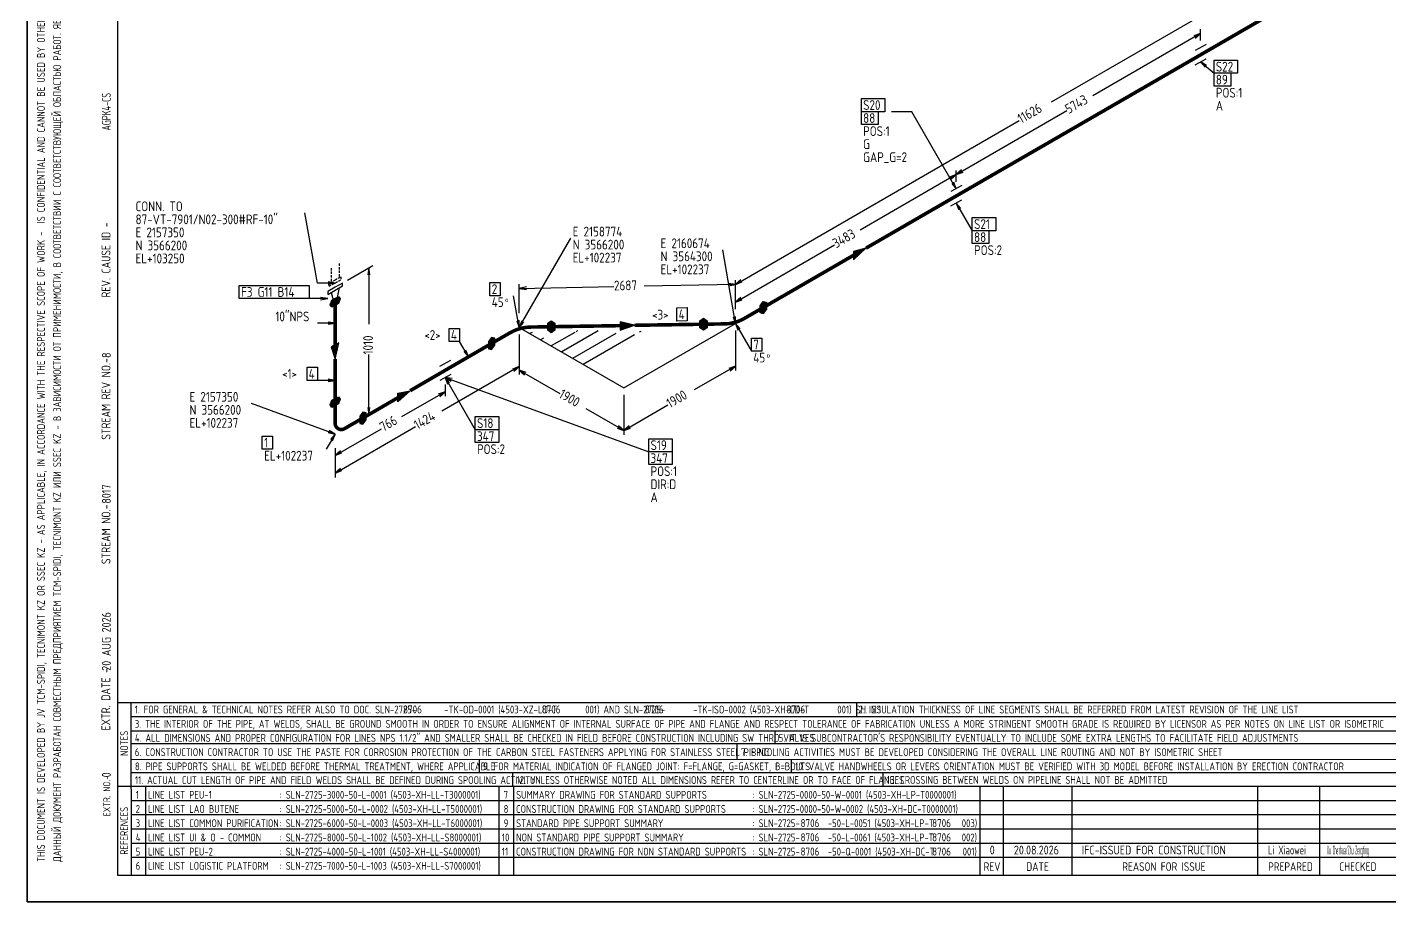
# Model space of a CAD drawing. Extents: x 0 to 594, y 0 to 420.
# Drawn here: x 0 to 383.2, y 0 to 246.1 of the extents above; entities that cross this region are included whole.
import ezdxf

# ---------------------------------------------------------------- set-up
doc = ezdxf.new("R2010")
doc.units = 0
doc.header["$MEASUREMENT"] = 0
doc.linetypes.add('BORDER_2012_SLN$0$8001.Solid', pattern=[0])
doc.linetypes.add('GT100', pattern=[1, 0.666667, -0.333333])
for name, color, linetype, lineweight in [('BORDER_2012_SLN$0$BG_01', 7, 'BORDER_2012_SLN$0$8001.Solid', 25), ('BORDER_2012_SLN$0$BG_02', 7, 'BORDER_2012_SLN$0$8001.Solid', 25), ('BORDER_2012_SLN$0$BG_Level_1', 7, 'BORDER_2012_SLN$0$8001.Solid', 25), ('BORDER_2012_SLN$0$Level_1', 7, 'BORDER_2012_SLN$0$8001.Solid', 25), ('BORDER_2012_SLN$0$Level_18', 7, 'BORDER_2012_SLN$0$8001.Solid', 25)]:
    doc.layers.add(name, color=color, linetype=linetype, lineweight=lineweight)
doc.layers.add('GT_1', color=7, linetype='Continuous')
doc.styles.add('BORDER_2012_SLN$0$GOST type A', font='GOST type A')
doc.styles.add('HTX1', font='')
doc.styles.get('HTX1').set_extended_font_data('GOST type A')

# ---------------------------------------------------------------- blocks, each defined once
blk = doc.blocks.new('BORDER_2012_SLN')
at = {"layer": 'BORDER_2012_SLN$0$BG_Level_1', "color": 7, "lineweight": -3}
for p, q in [((402.7, 56), (25.4, 56)), ((29.11, 56), (29.22, 7.5)), ((233.25, 56), (233.24, 52)), ((402.7, 52), (29.1, 52)), ((402.7, 47.99), (29.16, 48.01)), ((210.22, 48), (210.22, 44.42)), ((402.7, 44.41), (29.17, 44.42)), ((199.61, 44.42), (199.61, 40.02)), ((402.7, 39.96), (29.15, 40.07)), ((127.1, 40.04), (127.1, 36.23)), ((214.87, 40.02), (214.87, 36.23)), ((136.5, 36.23), (136.5, 32.43)), ((240.64, 36.23), (240.64, 32.43)), ((33.22, 32.43), (33.22, 7.59)), ((132.63, 32.43), (132.63, 7.6)), ((136.8, 32.43), (136.8, 7.59))]:
    blk.add_line(p, q, dxfattribs=at)
at = {"layer": 'BORDER_2012_SLN$0$Level_1', "color": 7, "lineweight": -3}
for p, q in [((25.4, 412.5), (25.4, 7.5)), ((402.7, 36.23), (29.15, 36.23)), ((402.7, 32.43), (25.4, 32.43)), ((267.9, 32.43), (267.91, 7.5)), ((274.59, 7.5), (274.59, 32.43)), ((293.91, 7.5), (293.91, 32.43)), ((346.11, 7.5), (346.11, 32.43)), ((363.55, 7.5), (363.55, 32.43)), ((402.7, 28.43), (29.17, 28.43)), ((402.7, 24.43), (29.18, 24.43)), ((402.7, 20.43), (29.19, 20.43)), ((402.7, 16.43), (29.2, 16.43)), ((402.7, 12.43), (29.2, 12.43)), ((25.4, 7.5), (588.6, 7.5))]:
    blk.add_line(p, q, dxfattribs=at)
at = {"layer": 'BORDER_2012_SLN$0$Level_18', "color": 7, "lineweight": -3, "flags": 128}
blk.add_lwpolyline([(0, 0), (0, 420), (594, 420), (594, 0)], close=True, dxfattribs=at)
at = {"color": 7, "char_height": 2.2, "attachment_point": 1, "style": 'BORDER_2012_SLN$0$GOST type A'}
for s, insert in [('{\\l\\fGOST type A|b0|i0;\\T1;1}', (30.5, 31.2)), ('{\\l\\fGOST type A|b0|i0;\\T1;: SLN-2725-3000-50-L-0001 (4503-XH-LL-T3000001)}', (71, 31.2)), ('{\\l\\fGOST type A|b0|i0;\\T1;7}', (134, 31.2)), ('{\\l\\fGOST type A|b0|i0;\\T1;SUMMARY DRAWING FOR STANDARD SUPPORTS}', (137.5, 31.2)), ('{\\l\\fGOST type A|b0|i0;\\T1;: SLN-2725-0000-50-W-0001 (4503-XH-LP-T0000001)}', (204, 31.2)), ('{\\l\\fGOST type A|b0|i0;\\T1;2}', (30.5, 27.2)), ('{\\l\\fGOST type A|b0|i0;\\T1;LINE LIST LAO BUTENE}', (34, 27.2)), ('{\\l\\fGOST type A|b0|i0;\\T1;: SLN-2725-5000-50-L-0002 (4503-XH-LL-T5000001)}', (71, 27.2)), ('{\\l\\fGOST type A|b0|i0;\\T1;8}', (134, 27.2)), ('{\\l\\fGOST type A|b0|i0;\\T1;CONSTRUCTION DRAWING FOR STANDARD SUPPORTS}', (137.5, 27.2)), ('{\\l\\fGOST type A|b0|i0;\\T1;: SLN-2725-0000-50-W-0002 (4503-XH-DC-T0000001)}', (204, 27.2)), ('{\\l\\fGOST type A|b0|i0;\\T1;3}', (30.5, 23.2)), ('{\\l\\fGOST type A|b0|i0;\\T1;LINE LIST COMMON PURIFICATION}', (34, 23.2)), ('{\\l\\fGOST type A|b0|i0;\\T1;: SLN-2725-6000-50-L-0003 (4503-XH-LL-T6000001)}', (71, 23.2)), ('{\\l\\fGOST type A|b0|i0;\\T1;9}', (134, 23.2)), ('{\\C256;STANDARD PIPE SUPPORT SUMMARY}', (137.5, 23.2)), ('{\\fGOST type A|b0|i0|c0|p34;: SLN-2725-       -50-L-0051 (4503-XH-LP-T       003)}', (204, 23.2)), ('{\\l\\fGOST type A|b0|i0;\\T1;4}', (30.5, 19.2)), ('{\\l\\fGOST type A|b0|i0;\\T1;LINE LIST UI & O - COMMON}', (34, 19.2)), ('{\\l\\fGOST type A|b0|i0;\\T1;: SLN-2725-8000-50-L-1002 (4503-XH-LL-S8000001)}', (71, 19.2)), ('{\\l\\fGOST type A|b0|i0;\\T1;10}', (133.5, 19.2)), ('{\\l\\fGOST type A|b0|i0;\\T1;NON STANDARD PIPE SUPPORT SUMMARY}', (137.5, 19.2)), ('{\\fGOST type A|b0|i0|c0|p34;: SLN-2725-       -50-L-0061 (4503-XH-LP-T       002)}', (204, 19.2)), ('{\\l\\fGOST type A|b0|i0;\\T1;: SLN-2725-4000-50-L-1001 (4503-XH-LL-S4000001)}', (71, 15.2)), ('{\\fGOST type A|b0|i0|c0|p34;: SLN-2725-       -50-Q-0001 (4503-XH-DC-T       001)}', (204, 15.2)), ('{\\l\\fGOST type A|b0|i0;\\T1;5}', (30.5, 15.2)), ('{\\l\\fGOST type A|b0|i0;\\T1;LINE LIST PEU-2}', (34, 15.2)), ('{\\l\\fGOST type A|b0|i0;\\T1;11}', (133.5, 15.2)), ('{\\C256;CONSTRUCTION DRAWING FOR NON STANDARD SUPPORTS}', (137.5, 15.2)), ('{\\l\\fGOST type A|b0|i0;\\T1;6}', (30.5, 11.2)), ('{\\l\\fGOST type A|b0|i0;\\T1;LINE LIST LOGISTIC PLATFORM}', (34, 11.2)), ('{\\l\\fGOST type A|b0|i0;\\T1;: SLN-2725-7000-50-L-1003 (4503-XH-LL-S7000001)}', (71, 11.2))]:
    blk.add_mtext(s, dxfattribs=dict(at, insert=insert))
at = {"layer": 'BORDER_2012_SLN$0$BG_01', "color": 7, "attachment_point": 1, "rotation": 90, "style": 'BORDER_2012_SLN$0$GOST type A'}
for s, insert, char_height in [('{\\fGOST type A|b0|i0|c134|p34;\\W1.01;ДАННЫЙ ДОКУМЕНТ РАЗРАБОТАН СОВМЕСТНЫМ ПРЕДПРИЯТИЕМ \\fGOST type A|b0|i0|c0|p34;TCM-SPIDI, TECNIMONT KZ \\fGOST type A|b0|i0|c134|p34;ИЛИ \\fGOST type A|b0|i0|c0|p34;SSEC KZ - \\fGOST type A|b0|i0|c134|p34;В ЗАВИСИМОСТИ ОТ ПРИМЕНИМОСТИ\\fGOST type A|b0|i0|c0|p34;, \\fGOST type A|b0|i0|c134|p34;В СООТВЕТСТВИИ С СООТВЕТСТВУЮЩЕЙ ОБЛАСТЬЮ РАБОТ\\fGOST type A|b0|i0|c0|p34;. \\fGOST type A|b0|i0|c134|p34;ЯВЛЯЕТСЯ КОНФИДЕНЦИАЛЬНЫМ И НЕ МОЖЕТ БЫТЬ ИСПОЛЬЗОВАН ДРУГИМИ ЛИЦАМИ ДЛЯ КАКИХ\\fGOST type A|b0|i0|c0|p34;-\\fGOST type A|b0|i0|c134|p34;ЛИБО ЦЕЛЕЙ\\fGOST type A|b0|i0|c0|p34;, \\fGOST type A|b0|i0|c134|p34;КРОМЕ ПРОЕКТА \\fGOST type A|b0|i0|c0|p34;SILLENO.}', (7.3, 11.21), 2.2), ('{\\l\\fGOST type A|b0|i0;\\T1;EXTR. DATE -}', (20.86, 48.18), 2.5), ('{\\l\\fGOST type A|b0|i0;\\T1;EXTR. NO.-}', (21.36, 24.02), 2)]:
    blk.add_mtext(s, dxfattribs=dict(at, insert=insert, char_height=char_height))
at = {"layer": 'BORDER_2012_SLN$0$BG_01', "color": 7, "insert": (2.76, 11.2), "char_height": 2.2, "attachment_point": 1, "rotation": 90, "line_spacing_factor": 1.090909, "style": 'BORDER_2012_SLN$0$GOST type A'}
blk.add_mtext('{\\fGOST type A|b0|i0|c0|p34;\\W1.01;THIS DOCUMENT IS DEVELOPED BY JV TCM-SPIDI, TECNIMONT KZ OR SSEC KZ - AS APPLICABLE, IN ACCORDANCE WITH THE RESPECTIVE SCOPE OF WORK -  IS CONFIDENTIAL AND CANNOT BE USED BY OTHERS FOR ANY PURPOSE OTHER THAN THE SILLENO PROJECT}', dxfattribs=at)
at = {"layer": 'BORDER_2012_SLN$0$BG_02', "color": 7, "char_height": 2.5, "attachment_point": 1, "rotation": 90, "style": 'BORDER_2012_SLN$0$GOST type A'}
for s, insert in [('{\\l\\fGOST type A|b0|i0;\\T1;REV. CAUSE ID - }', (20.9, 170)), ('{\\l\\fGOST type A|b0|i0;\\T1;STREAM REV NO.-}', (20.9, 130)), ('{\\l\\fGOST type A|b0|i0;\\T1;STREAM NO.-}', (20.9, 95))]:
    blk.add_mtext(s, dxfattribs=dict(at, insert=insert))
at = {"layer": 'BORDER_2012_SLN$0$BG_Level_1', "color": 7, "attachment_point": 1, "style": 'BORDER_2012_SLN$0$GOST type A'}
for s, insert, char_height in [('{\\fGOST type A|b0|i0|c0|p34;\\C256; 1. FOR GENERAL & TECHNICAL NOTES REFER ALSO TO DOC. SLN-2725-       -TK-OD-0001 (4503-XZ-LD-T       001) AND SLN-2725-       -TK-ISO-0002 (4503-XH-LD-T       001) SH. 2.1}', (29.11, 55.19), 2.2), ('{\\fGOST type A|b0|i0|c0|p34;\\C256;2. INSULATION THICKNESS OF LINE SEGMENTS SHALL BE REFERRED FROM LATEST REVISION OF THE LINE LIST}', (233.84, 55.19), 2.2), ('{\\fGOST type A|b0|i0|c0|p34;\\C256; 3. THE INTERIOR OF THE PIPE, AT WELDS, SHALL BE GROUND SMOOTH IN ORDER TO ENSURE ALIGNMENT OF INTERNAL SURFACE OF PIPE AND FLANGE AND RESPECT TOLERANCE OF FABRICATION UNLESS A MORE STRINGENT SMOOTH GRADE IS REQUIRED BY LICENSOR AS PER NOTES ON LINE LIST OR ISOMETRIC}', (29.12, 51.15), 2.2), ('{\\fGOST type A|b0|i0|c0|p34;\\C256; 4. ALL DIMENSIONS AND PROPER CONFIGURATION FOR LINES NPS 1.1/2" AND SMALLER SHALL BE CHECKED IN FIELD BEFORE CONSTRUCTION INCLUDING SW THRD VALVES}', (29.13, 47.2), 2.2), ("{\\C256; 5. IT IS SUBCONTRACTOR'S RESPONSIBILITY EVENTUALLY TO INCLUDE SOME EXTRA LENGTHS TO FACILITATE FIELD ADJUSTMENTS}", (210.22, 47.2), 2.2), ('{\\C256; 6. CONSTRUCTION CONTRACTOR TO USE THE PASTE FOR CORROSION PROTECTION OF THE CARBON STEEL FASTENERS APPLYING FOR STAINLESS STEEL PIPING}', (29.14, 43.2), 2.2), ('{\\C256; 7. SPOOLING ACTIVITIES MUST BE DEVELOPED CONSIDERING THE OVERALL LINE ROUTING AND NOT BY ISOMETRIC SHEET}', (199.61, 43.2), 2.2), ('{\\C256; 8. PIPE SUPPORTS SHALL BE WELDED BEFORE THERMAL TREATMENT, WHERE APPLICABLE}', (29.15, 39.2), 2.2), ('{\\C256; 9. FOR MATERIAL INDICATION OF FLANGED JOINT: F=FLANGE, G=GASKET, B=BOLTS}', (127.1, 39.2), 2.2), ('{\\C256; 10. VALVE HANDWHEELS OR LEVERS ORIENTATION MUST BE VERIFIED WITH 3D MODEL BEFORE INSTALLATION BY ERECTION CONTRACTOR}', (214.87, 39.2), 2.2), ('{\\C256; 11. ACTUAL CUT LENGTH OF PIPE AND FIELD WELDS SHALL BE DEFINED DURING SPOOLING ACTIVITY}', (29.16, 35.32), 2.2), ('{\\C256; 12. UNLESS OTHERWISE NOTED ALL DIMENSIONS REFER TO CENTERLINE OR TO FACE OF FLANGES}', (136.5, 35.35), 2.2), ('{\\C256; 13. CROSSING BETWEEN WELDS ON PIPELINE SHALL NOT BE ADMITTED}', (240.64, 35.38), 2.2), ('{\\l\\fGOST type A|b0|i0;\\T1;LINE LIST PEU-1}', (34, 31.2), 2.2), ('{\\l\\fGOST type A|b0|i0;\\T1;REV}', (269, 11.1), 2.4), ('{\\l\\fGOST type A|b0|i0;\\T1;DATE}', (281, 11.1), 2.4), ('{\\l\\fGOST type A|b0|i0;\\T1;REASON FOR ISSUE}', (308, 11.1), 2.4), ('{\\l\\fGOST type A|b0|i0;\\T1;PREPARED}', (349, 11.1), 2.4), ('{\\l\\fGOST type A|b0|i0;\\T1;CHECKED}', (369, 11.1), 2.4)]:
    blk.add_mtext(s, dxfattribs=dict(at, insert=insert, char_height=char_height))
at = {"layer": 'BORDER_2012_SLN$0$BG_Level_1', "color": 7, "char_height": 2.2, "attachment_point": 1, "rotation": 90, "style": 'BORDER_2012_SLN$0$GOST type A'}
for s, insert in [('{\\l\\fGOST type A|b0|i0;\\T1;NOTES}', (26.15, 40.99)), ('{\\l\\fGOST type A|b0|i0;\\T1;REFERENCES}', (26.15, 13.23))]:
    blk.add_mtext(s, dxfattribs=dict(at, insert=insert))

msp = doc.modelspace()

# ---------------------------------------------------------------- linework, layer by layer
at = {"layer": 'GT_1', "flags": 128}
for points in [[(0, 0), (594, 0), (594, 420), (0, 420), (0, 0)], [(367, 270.7), (288, 225)], [(330, 242.3), (330, 245.5)], [(330, 244.3), (299.7, 226.8)], [(328.5, 243), (330, 244.3), (328.1, 243.6)], [(331.6, 241.2), (328.5, 239.5)], [(328.5, 235.5), (331.6, 237.2)], [(331.7, 235.3), (330, 236.3), (331.3, 234.8)], [(330, 236.3), (333.8, 233.1)], [(333.8, 236.8), (340.4, 236.8), (340.4, 233.1), (333.8, 233.1), (333.8, 236.8)], [(333.8, 233.2), (338.5, 233.2), (338.5, 229.5), (333.8, 229.5), (333.8, 233.2)], [(234.6, 226), (241.2, 226), (241.2, 222.3), (234.6, 222.3), (234.6, 226)], [(234.6, 222.4), (239.3, 222.4), (239.3, 218.7), (234.6, 218.7), (234.6, 222.4)], [(261.3, 200.6), (248.8, 222.3), (243.1, 222.3)], [(261.3, 204.6), (292.4, 222.6)], [(199.2, 173.7), (279, 219.8)], [(261.3, 204.6), (234.3, 189)], [(259.8, 203.3), (261.3, 204.6), (259.4, 203.9)], [(262.8, 205.9), (261.3, 204.6), (263.2, 205.3)], [(261.3, 202.6), (261.3, 205.8)], [(261.3, 202.6), (261.3, 205.8)], [(262.9, 201.5), (259.8, 199.8)], [(262.9, 201.5), (259.8, 199.8)], [(260, 202.1), (261.3, 200.6), (260.6, 202.5)], [(259.8, 195.8), (262.9, 197.5)], [(259.8, 195.8), (262.9, 197.5)], [(262.6, 195.1), (261.3, 196.6), (262, 194.7)], [(261.3, 196.6), (265.8, 188.8)], [(86.6, 174.1), (81.6, 174.1), (78.1, 193.8)], [(265.8, 192.5), (272.4, 192.5), (272.4, 188.8), (265.8, 188.8), (265.8, 192.5)], [(265.8, 188.9), (270.5, 188.9), (270.5, 185.2), (265.8, 185.2), (265.8, 188.9)], [(138.4, 161.6), (152.9, 186.7)], [(199.2, 168.7), (227, 184.8)], [(199.2, 162.7), (195.6, 183.4)], [(232.4, 181.9), (232.4, 180.6), (235.9, 183.9), (232.4, 183), (232.4, 180.8), (235.5, 183.7), (232.4, 182.9), (232.4, 180.9), (235.2, 183.5), (232.4, 182.8), (232.4, 181.1), (234.8, 183.3), (232.4, 182.6), (232.4, 181.3), (234.5, 183.1), (232.4, 182.5), (232.4, 181.4), (234.2, 182.9), (232.4, 182.3), (232.4, 181.6), (233.9, 182.8), (232.4, 182.1), (232.4, 181.7), (233.5, 182.6), (232.4, 182), (232.4, 181.9), (235.9, 183.9)], [(90.1, 174.9), (97.2, 179)], [(96.4, 176.4), (96.1, 178.4), (95.8, 176.4)], [(96.1, 178.4), (96.1, 162.5)], [(59.6, 173.4), (79.3, 173.4), (79.3, 169.7), (59.6, 169.7), (59.6, 173.4)], [(86.6, 172.9), (84.5, 171.7), (84.5, 170.9), (88.7, 173.3), (88.7, 174.1), (86.6, 172.9)], [(84.6, 173.8), (86.6, 174.1), (84.6, 174.4)], [(85.5, 171.4), (86.2, 168.6), (87.1, 169.1), (87.8, 172.8)], [(130.1, 174.2), (133, 174.2), (133, 170.5), (130.1, 170.5), (130.1, 174.2)], [(138.4, 165.6), (138.4, 173.8)], [(138.4, 172.6), (165, 173.1)], [(140.4, 173), (138.4, 172.6), (140.4, 172.3)], [(199.2, 173.7), (173.5, 173.2)], [(197.2, 173.3), (199.2, 173.7), (197.2, 174)], [(200.7, 175), (199.2, 173.7), (201.1, 174.4)], [(199.2, 166.7), (199.2, 174.9)], [(199.2, 166.7), (199.2, 174.9)], [(84.5, 169.7), (79.5, 169.7)], [(82.5, 169.4), (84.5, 169.7), (82.5, 170)], [(85.7, 167.3), (85.2, 168), (85.7, 169.3), (87.5, 170.3), (88, 169.6), (87.5, 168.3), (85.7, 167.3)], [(85.508, 168.8), (87.692, 168.8)], [(85.585, 169), (87.769, 169)], [(85.662, 169.2), (87.846, 169.2)], [(85.88, 169.4), (87.923, 169.4)], [(86.24, 169.6), (88, 169.6)], [(86.6, 169.8), (87.857, 169.8)], [(86.96, 170), (87.714, 170)], [(138.4, 161.6), (136.8, 170.5)], [(200.7, 170), (199.2, 168.7), (201.1, 169.4)], [(199.2, 166.7), (199.2, 169.9)], [(207.9, 166.7), (207, 165.5), (206.1, 165.7), (206.1, 167.7), (207, 168.9), (207.9, 168.7), (207.9, 166.7)], [(206.925, 168.8), (207.45, 168.8)], [(85.2, 168), (86.96, 168)], [(85.277, 168.2), (87.32, 168.2)], [(85.343, 167.8), (86.6, 167.8)], [(85.354, 168.4), (87.538, 168.4)], [(85.431, 168.6), (87.615, 168.6)], [(85.486, 167.6), (86.24, 167.6)], [(182.7, 167.1), (185.6, 167.2), (185.6, 163.5), (182.7, 163.4), (182.7, 167.1)], [(206.1, 167.6), (207.9, 167.6)], [(206.1, 167.4), (207.9, 167.4)], [(206.1, 167.2), (207.9, 167.2)], [(206.1, 167), (207.9, 167)], [(206.1, 166.8), (207.9, 166.8)], [(206.1, 166.6), (207.825, 166.6)], [(206.1, 166.4), (207.675, 166.4)], [(206.1, 166.2), (207.525, 166.2)], [(206.1, 166), (207.375, 166)], [(206.1, 165.8), (207.225, 165.8)], [(206.175, 167.8), (207.9, 167.8)], [(206.325, 168), (207.9, 168)], [(206.475, 168.2), (207.9, 168.2)], [(206.55, 165.6), (207.075, 165.6)], [(206.625, 168.4), (207.9, 168.4)], [(206.775, 168.6), (207.9, 168.6)], [(86.6, 162.8), (81.6, 162.8)], [(84.6, 162.5), (86.6, 162.8), (84.6, 163.1)], [(118.7, 161.3), (121.6, 161.3), (121.6, 157.6), (118.7, 157.6), (118.7, 161.3)], [(137.7, 163.5), (138.4, 161.6), (138.4, 163.6)], [(139.1, 163.5), (138.4, 161.6), (139.7, 163.1)], [(138.4, 161.6), (167.8, 144.6)], [(148.4, 160.8), (147.4, 160.1), (146.4, 160.8), (146.4, 162.8), (147.4, 163.5), (148.4, 162.8), (148.4, 160.8)], [(146.4, 162.8), (148.4, 162.8)], [(146.4, 162.6), (148.4, 162.6)], [(146.4, 162.4), (148.4, 162.4)], [(146.4, 162.2), (148.4, 162.2)], [(146.4, 162), (148.4, 162)], [(146.4, 161.8), (148.4, 161.8)], [(146.4, 161.6), (148.4, 161.6)], [(146.4, 161.4), (148.4, 161.4)], [(146.4, 161.2), (148.4, 161.2)], [(146.4, 161), (148.4, 161)], [(146.686, 163), (148.114, 163)], [(146.971, 163.2), (147.829, 163.2)], [(166.8, 162.1), (166.8, 160.8), (170.8, 162.2), (166.8, 163.2), (166.8, 161), (170.4, 162.2), (166.8, 163.1), (166.8, 161.1), (170, 162.2), (166.8, 163), (166.8, 161.3), (169.6, 162.1), (166.8, 162.8), (166.8, 161.5), (169.2, 162.1), (166.8, 162.7), (166.8, 161.6), (168.8, 162.1), (166.8, 162.5), (166.8, 161.8), (168.5, 162.1), (166.8, 162.3), (166.8, 161.9), (168.1, 162.1), (166.8, 162.2), (166.8, 162.1), (170.8, 162.2)], [(167.8, 144.6), (199.2, 162.7)], [(191.2, 161.5), (190.2, 160.8), (189.2, 161.5), (189.2, 163.5), (190.2, 164.2), (191.2, 163.5), (191.2, 161.5)], [(189.2, 163.4), (191.2, 163.4)], [(189.2, 163.2), (191.2, 163.2)], [(189.2, 163), (191.2, 163)], [(189.2, 162.8), (191.2, 162.8)], [(189.2, 162.6), (191.2, 162.6)], [(189.2, 162.4), (191.2, 162.4)], [(189.2, 162.2), (191.2, 162.2)], [(189.2, 162), (191.2, 162)], [(189.2, 161.8), (191.2, 161.8)], [(189.2, 161.6), (191.2, 161.6)], [(189.343, 163.6), (191.057, 163.6)], [(189.343, 161.4), (191.057, 161.4)], [(189.629, 163.8), (190.771, 163.8)], [(189.629, 161.2), (190.771, 161.2)], [(189.914, 164), (190.486, 164)], [(189.914, 161), (190.486, 161)], [(198.5, 164.6), (199.2, 162.7), (199.2, 164.7)], [(200.5, 161.2), (199.2, 162.7), (199.9, 160.8)], [(199.2, 162.7), (203.7, 154.9)], [(86.6, 156.7), (85.5, 156.1), (86.6, 152.7), (87.6, 157.3), (85.6, 156.1), (86.6, 153.1), (87.5, 157.2), (85.8, 156.2), (86.6, 153.5), (87.4, 157.1), (85.9, 156.3), (86.6, 153.9), (87.2, 157.1), (86, 156.4), (86.6, 154.3), (87.1, 157), (86.2, 156.5), (86.6, 154.7), (86.9, 156.9), (86.3, 156.5), (86.6, 155), (86.8, 156.8), (86.5, 156.6), (86.6, 155.4), (86.7, 156.7), (86.6, 156.7), (86.6, 152.7)], [(124.1, 153.3), (121.6, 157.6)], [(131.5, 158.6), (130.6, 158.8), (129.7, 157.6), (129.7, 155.6), (130.6, 155.4), (131.5, 156.6), (131.5, 158.6)], [(129.7, 157.6), (131.5, 157.6)], [(129.7, 157.4), (131.5, 157.4)], [(129.7, 157.2), (131.5, 157.2)], [(129.85, 157.8), (131.5, 157.8)], [(130, 158), (131.5, 158)], [(130.15, 158.2), (131.5, 158.2)], [(130.3, 158.4), (131.5, 158.4)], [(130.45, 158.6), (131.5, 158.6)], [(138.4, 159.6), (138.4, 148.4)], [(138.4, 157.6), (138.4, 149.4)], [(142, 160.2), (141.4, 159.9)], [(145.2, 158.6), (144.4, 158.1)], [(146.4, 160.8), (148.4, 160.8)], [(146.686, 160.6), (148.114, 160.6)], [(146.971, 160.4), (147.829, 160.4)], [(154, 160.2), (147.4, 156.4)], [(160.6, 160.6), (150.4, 154.7)], [(165.5, 159.9), (153.4, 152.9)], [(154.8, 160.7), (154.4, 160.4)], [(170.8, 159.5), (156.4, 151.2)], [(172.6, 160.5), (172.1, 160.3)], [(199.2, 160.7), (199.2, 149.5)], [(203.7, 158.6), (206.6, 158.6), (206.6, 154.9), (203.7, 154.9), (203.7, 158.6)], [(96.1, 137.1), (96.1, 154)], [(122.8, 154.8), (124.1, 153.3), (123.4, 155.2)], [(129.7, 157), (131.5, 157)], [(129.7, 156.8), (131.5, 156.8)], [(129.7, 156.6), (131.5, 156.6)], [(129.7, 156.4), (131.35, 156.4)], [(129.7, 156.2), (131.2, 156.2)], [(129.7, 156), (131.05, 156)], [(129.7, 155.8), (130.9, 155.8)], [(129.7, 155.6), (130.75, 155.6)], [(78.7, 150.4), (81.6, 150.4), (81.6, 146.7), (78.7, 146.7), (78.7, 150.4)], [(116, 150.7), (119.1, 152.4)], [(116, 150.7), (119.1, 152.4)], [(138.4, 150.6), (116.6, 138)], [(136.9, 149.3), (138.4, 150.6), (136.5, 149.9)], [(140.3, 148.9), (138.4, 149.6), (139.9, 148.3)], [(138.4, 149.6), (149.8, 143)], [(199.2, 150.7), (187.6, 144)], [(197.7, 149.4), (199.2, 150.7), (197.3, 150)], [(86.6, 146.7), (81.6, 146.7)], [(84.6, 146.4), (86.6, 146.7), (84.6, 147)], [(119.1, 148.4), (116, 146.7)], [(119.1, 148.4), (116, 146.7)], [(118.8, 146), (117.5, 147.5), (118.2, 145.6)], [(117.5, 147.5), (126, 132.8)], [(119.5, 147.2), (117.5, 147.5), (119.2, 146.5)], [(117.5, 147.5), (174.8, 126.6)], [(85.7, 139.1), (85.2, 139.8), (85.7, 141.1), (87.5, 142.1), (88, 141.4), (87.5, 140.1), (85.7, 139.1)], [(86.96, 141.8), (87.714, 141.8)], [(104.2, 141.8), (104.2, 143.1), (107.7, 143.8), (104.2, 140.7), (104.2, 142.9), (107.3, 143.6), (104.2, 140.8), (104.2, 142.8), (107, 143.4), (104.2, 140.9), (104.2, 142.6), (106.6, 143.2), (104.2, 141.1), (104.2, 142.4), (106.3, 143), (104.2, 141.2), (104.2, 142.3), (106, 142.8), (104.2, 141.4), (104.2, 142.1), (105.7, 142.7), (104.2, 141.6), (104.2, 142), (105.3, 142.5), (104.2, 141.7), (104.2, 141.8), (107.7, 143.8)], [(117.5, 143.5), (105.3, 136.4)], [(116, 142.2), (117.5, 143.5), (115.6, 142.8)], [(117.5, 145.5), (117.5, 142.3)], [(167.8, 142.6), (167.8, 131.4)], [(167.8, 142.6), (167.8, 131.4)], [(86.6, 131.6), (63.1, 140.2)], [(85.2, 139.8), (86.96, 139.8)], [(85.277, 140), (87.32, 140)], [(85.343, 139.6), (86.6, 139.6)], [(85.354, 140.2), (87.538, 140.2)], [(85.431, 140.4), (87.615, 140.4)], [(85.486, 139.4), (86.24, 139.4)], [(85.508, 140.6), (87.692, 140.6)], [(85.585, 140.8), (87.769, 140.8)], [(85.662, 141), (87.846, 141)], [(85.88, 141.2), (87.923, 141.2)], [(86.24, 141.4), (88, 141.4)], [(86.6, 141.6), (87.857, 141.6)], [(95.8, 139.1), (96.1, 137.1), (96.4, 139.1)], [(167.8, 132.6), (157.2, 138.7)], [(167.8, 132.6), (180.2, 139.8)], [(90.1, 133.6), (97.2, 137.7)], [(95.3, 137.6), (94.4, 137.8), (93.5, 136.6), (93.5, 134.6), (94.4, 134.4), (95.3, 135.6), (95.3, 137.6)], [(93.5, 136.6), (95.3, 136.6)], [(93.5, 136.4), (95.3, 136.4)], [(93.5, 136.2), (95.3, 136.2)], [(93.5, 136), (95.3, 136)], [(93.5, 135.8), (95.3, 135.8)], [(93.5, 135.6), (95.3, 135.6)], [(93.5, 135.4), (95.15, 135.4)], [(93.5, 135.2), (95, 135.2)], [(93.5, 135), (94.85, 135)], [(93.5, 134.8), (94.7, 134.8)], [(93.5, 134.6), (94.55, 134.6)], [(93.65, 136.8), (95.3, 136.8)], [(93.8, 137), (95.3, 137)], [(93.95, 137.2), (95.3, 137.2)], [(94.1, 137.4), (95.3, 137.4)], [(94.25, 137.6), (95.3, 137.6)], [(126, 136.5), (132.6, 136.5), (132.6, 132.8), (126, 132.8), (126, 136.5)], [(66.1, 131), (69, 131), (69, 127.3), (66.1, 127.3), (66.1, 131)], [(86.6, 131.6), (84.1, 127.3)], [(84.6, 132), (86.6, 131.6), (84.9, 132.6)], [(85.9, 129.7), (86.6, 131.6), (85.3, 130.1)], [(86.6, 120.6), (109.2, 133.7)], [(86.6, 125.6), (99.6, 133.1)], [(126, 132.9), (132.6, 132.9), (132.6, 129.2), (126, 129.2), (126, 132.9)], [(165.9, 133.3), (167.8, 132.6), (166.3, 133.9)], [(169.3, 133.9), (167.8, 132.6), (169.7, 133.3)], [(174.8, 130.3), (181.4, 130.3), (181.4, 126.6), (174.8, 126.6), (174.8, 130.3)], [(86.6, 127.6), (86.6, 124.4)], [(86.6, 127.6), (86.6, 119.4)], [(88.1, 126.9), (86.6, 125.6), (88.5, 126.3)], [(174.8, 126.7), (181.4, 126.7), (181.4, 123), (174.8, 123), (174.8, 126.7)], [(88.1, 121.9), (86.6, 120.6), (88.5, 121.3)]]:
    msp.add_lwpolyline(points, dxfattribs=at)
at = {"layer": 'GT_1', "const_width": 1, "flags": 128}
for points in [[(330, 238.3), (359.2, 255.2)], [(261.3, 198.6), (330, 238.3)], [(235.9, 183.9), (261.3, 198.6)], [(207, 167.2), (232.4, 181.9)], [(86.6, 168.8), (86.6, 156.7)], [(201.8, 164.2), (207, 167.2)], [(141.4, 161.7), (147.4, 161.8)], [(147.4, 161.8), (166.8, 162.1)], [(170.8, 162.2), (190.2, 162.5)], [(190.2, 162.5), (196.2, 162.6)], [(117.5, 149.5), (130.6, 157.1)], [(130.6, 157.1), (135.8, 160.1)], [(86.6, 152.7), (86.6, 140.6)], [(107.7, 143.8), (117.5, 149.5)], [(94.4, 136.1), (104.2, 141.8)], [(86.6, 140.6), (86.6, 134.6)], [(89.2, 133.1), (94.4, 136.1)]]:
    msp.add_lwpolyline(points, dxfattribs=at)
at = {"layer": 'GT_1', "linetype": 'GT100', "flags": 128}
for points in [[(85.5, 178.3), (85.5, 174.2)], [(87.7, 179.6), (87.7, 175.5)], [(86.6, 174.9), (84.8, 173.9), (84.8, 173.1), (88.3, 175.1), (88.3, 175.9), (86.6, 174.9)]]:
    msp.add_lwpolyline(points, dxfattribs=at)
at = {"layer": 'GT_1', "const_width": 1, "flags": 128}
for points in [[(135.8, 160.1, -0.123261), (141.4, 161.7)], [(196.2, 162.6, 0.13117), (201.8, 164.2)], [(86.6, 134.6, 0.577571), (89.2, 133.1)]]:
    msp.add_lwpolyline(points, format="xyb", dxfattribs=at)

# ---------------------------------------------------------------- block references
at = {"linetype": 'Continuous'}
msp.add_blockref('BORDER_2012_SLN', (0, 0), dxfattribs=at)

# ---------------------------------------------------------------- texts
at = {"linetype": 'Continuous', "style": 'HTX1', "width": 0.8}
msp.add_text('AGPK4-CS', height=2.5, rotation=89.99992, dxfattribs=at).set_placement((23.5, 217))
at = {"layer": 'GT_1', "style": 'HTX1'}
for s, height, width, p in [('S22', 2.75, 1.02, (334.3, 233.6)), ('89', 2.75, 1.02, (334.3, 229.933)), ('POS:1', 2.75, 1.02, (334.3, 226.267)), ('S20', 2.75, 1.02, (235.1, 222.8)), ('A', 2.75, 1.02, (334.3, 222.6)), ('88', 2.75, 1.02, (235.1, 219.133)), ('POS:1', 2.75, 1.02, (235.1, 215.467)), ('G', 2.75, 1.02, (235.1, 211.8)), ('GAP_G=2', 2.75, 1.02, (235.1, 208.133)), ('CONN. TO', 2.75, 1.02, (30.457, 194.3)), ('87-VT-7901/N02-300#RF-10"', 2.75, 1.02, (30.457, 190.633)), ('S21', 2.75, 1.02, (266.3, 189.3)), ('E 2157350', 2.75, 1.02, (30.457, 186.967)), ('E 2158774', 2.75, 1.02, (153.4, 187.2)), ('88', 2.75, 1.02, (266.3, 185.633)), ('N 3566200', 2.75, 1.02, (30.457, 183.3)), ('N 3566200', 2.75, 1.02, (153.4, 183.533)), ('E 2160674', 2.75, 1.02, (178.129, 183.9)), ('POS:2', 2.75, 1.02, (266.3, 181.967)), ('EL+103250', 2.75, 1.02, (30.457, 179.633)), ('EL+102237', 2.75, 1.02, (153.4, 179.867)), ('N 3564300', 2.75, 1.02, (178.129, 180.233)), ('EL+102237', 2.75, 1.02, (178.129, 176.567)), ('F3 G11 B14', 2.75, 1.02, (60.143, 170.2)), ('2', 2.75, 1.02, (130.643, 171)), ('45', 2.75, 1.02, (130.643, 167.333)), ('o', 1.375, 1.02, (134.383, 168.708)), ('10"NPS', 2.75, 1.02, (69.786, 163.3)), ('<2>', 2.75, 1.02, (111.671, 158.1)), ('4', 2.75, 1.02, (119.151, 158.1)), ('7', 2.75, 1.02, (204.2, 155.4)), ('45', 2.75, 1.02, (204.2, 151.733)), ('o', 1.375, 1.02, (207.94, 153.108)), ('<1>', 2.75, 1.02, (71.671, 147.2)), ('4', 2.75, 1.02, (79.151, 147.2)), ('E 2157350', 2.75, 1.02, (45.629, 140.7)), ('N 3566200', 2.75, 1.02, (45.629, 137.033)), ('EL+102237', 2.75, 1.02, (45.629, 133.367)), ('S18', 2.75, 1.02, (126.5, 133.3)), ('1', 2.75, 1.02, (66.629, 127.8)), ('347', 2.75, 1.02, (126.5, 129.633)), ('EL+102237', 2.75, 1.02, (66.629, 124.133)), ('POS:2', 2.75, 1.02, (126.5, 125.967)), ('S19', 2.75, 1.02, (175.3, 127.1)), ('347', 2.75, 1.02, (175.3, 123.433)), ('POS:1', 2.75, 1.02, (175.3, 119.767)), ('DIR:D', 2.75, 1.02, (175.3, 116.1)), ('A', 2.75, 1.02, (175.3, 112.433)), ('8706', 2.25, 1.02, (105.7, 53)), ('8706', 2.25, 1.02, (144.7, 53)), ('8706', 2.25, 1.02, (173.7, 53)), ('8706', 2.25, 1.02, (213.5, 53)), ('8706', 2.25, 1.02, (217.5, 21)), ('8706', 2.25, 1.02, (254.5, 21)), ('8706', 2.25, 1.02, (217.5, 17)), ('8706', 2.25, 1.02, (254.5, 17)), ('0', 2.5, 1.02, (270.7, 13.3)), ('0', 2.5, 1.02, (270.7, 13.3)), ('0', 2.5, 1.02, (270.7, 13.3)), ('0', 2.5, 1.02, (270.7, 13.3)), ('0', 2.5, 1.02, (270.7, 13.3)), ('0', 2.5, 1.02, (270.7, 13.3)), ('0', 2.5, 1.02, (270.7, 13.3)), ('0', 2.5, 1.02, (270.7, 13.3)), ('0', 2.5, 1.02, (270.7, 13.3)), ('0', 2.5, 1.02, (270.7, 13.3)), ('0', 2.5, 1.02, (270.7, 13.3)), ('0', 2.5, 1.02, (270.7, 13.3)), ('0', 2.5, 1.02, (270.7, 13.3)), ('0', 2.5, 1.02, (270.7, 13.3)), ('0', 2.5, 1.02, (270.7, 13.3)), ('0', 2.5, 1.02, (270.7, 13.3)), ('20.08.2026', 2.5, 1.02, (277.5, 13.3)), ('20.08.2026', 2.5, 1.02, (277.5, 13.3)), ('20.08.2026', 2.5, 1.02, (277.5, 13.3)), ('20.08.2026', 2.5, 1.02, (277.5, 13.3)), ('20.08.2026', 2.5, 1.02, (277.5, 13.3)), ('20.08.2026', 2.5, 1.02, (277.5, 13.3)), ('20.08.2026', 2.5, 1.02, (277.5, 13.3)), ('20.08.2026', 2.5, 1.02, (277.5, 13.3)), ('20.08.2026', 2.5, 1.02, (277.5, 13.3)), ('20.08.2026', 2.5, 1.02, (277.5, 13.3)), ('20.08.2026', 2.5, 1.02, (277.5, 13.3)), ('20.08.2026', 2.5, 1.02, (277.5, 13.3)), ('20.08.2026', 2.5, 1.02, (277.5, 13.3)), ('20.08.2026', 2.5, 1.02, (277.5, 13.3)), ('20.08.2026', 2.5, 1.02, (277.5, 13.3)), ('20.08.2026', 2.5, 1.02, (277.5, 13.3)), ('IFC-ISSUED FOR CONSTRUCTION', 2.5, 1.02, (296.6, 13.3)), ('IFC-ISSUED FOR CONSTRUCTION', 2.5, 1.02, (296.6, 13.3)), ('IFC-ISSUED FOR CONSTRUCTION', 2.5, 1.02, (296.6, 13.3)), ('IFC-ISSUED FOR CONSTRUCTION', 2.5, 1.02, (296.6, 13.3)), ('IFC-ISSUED FOR CONSTRUCTION', 2.5, 1.02, (296.6, 13.3)), ('IFC-ISSUED FOR CONSTRUCTION', 2.5, 1.02, (296.6, 13.3)), ('IFC-ISSUED FOR CONSTRUCTION', 2.5, 1.02, (296.6, 13.3)), ('IFC-ISSUED FOR CONSTRUCTION', 2.5, 1.02, (296.6, 13.3)), ('IFC-ISSUED FOR CONSTRUCTION', 2.5, 1.02, (296.6, 13.3)), ('IFC-ISSUED FOR CONSTRUCTION', 2.5, 1.02, (296.6, 13.3)), ('IFC-ISSUED FOR CONSTRUCTION', 2.5, 1.02, (296.6, 13.3)), ('IFC-ISSUED FOR CONSTRUCTION', 2.5, 1.02, (296.6, 13.3)), ('IFC-ISSUED FOR CONSTRUCTION', 2.5, 1.02, (296.6, 13.3)), ('IFC-ISSUED FOR CONSTRUCTION', 2.5, 1.02, (296.6, 13.3)), ('IFC-ISSUED FOR CONSTRUCTION', 2.5, 1.02, (296.6, 13.3)), ('IFC-ISSUED FOR CONSTRUCTION', 2.5, 1.02, (296.6, 13.3)), ('Li Xiaowei', 2.5, 0.7, (349, 13.3)), ('Li Xiaowei', 2.5, 0.7, (349, 13.3)), ('Li Xiaowei', 2.5, 0.7, (349, 13.3)), ('Li Xiaowei', 2.5, 0.7, (349, 13.3)), ('Li Xiaowei', 2.5, 0.7, (349, 13.3)), ('Li Xiaowei', 2.5, 0.7, (349, 13.3)), ('Li Xiaowei', 2.5, 0.7, (349, 13.3)), ('Li Xiaowei', 2.5, 0.7, (349, 13.3)), ('Li Xiaowei', 2.5, 0.7, (349, 13.3)), ('Li Xiaowei', 2.5, 0.7, (349, 13.3)), ('Li Xiaowei', 2.5, 0.7, (349, 13.3)), ('Li Xiaowei', 2.5, 0.7, (349, 13.3)), ('Li Xiaowei', 2.5, 0.7, (349, 13.3)), ('Li Xiaowei', 2.5, 0.7, (349, 13.3)), ('Li Xiaowei', 2.5, 0.7, (349, 13.3)), ('Li Xiaowei', 2.5, 0.7, (349, 13.3)), ('Xu Chenhua/Zhu Zengting', 2.5, 0.3, (365.5, 13.3)), ('Xu Chenhua/Zhu Zengting', 2.5, 0.3, (365.5, 13.3)), ('Xu Chenhua/Zhu Zengting', 2.5, 0.3, (365.5, 13.3)), ('Xu Chenhua/Zhu Zengting', 2.5, 0.3, (365.5, 13.3)), ('Xu Chenhua/Zhu Zengting', 2.5, 0.3, (365.5, 13.3)), ('Xu Chenhua/Zhu Zengting', 2.5, 0.3, (365.5, 13.3)), ('Xu Chenhua/Zhu Zengting', 2.5, 0.3, (365.5, 13.3)), ('Xu Chenhua/Zhu Zengting', 2.5, 0.3, (365.5, 13.3)), ('Xu Chenhua/Zhu Zengting', 2.5, 0.3, (365.5, 13.3)), ('Xu Chenhua/Zhu Zengting', 2.5, 0.3, (365.5, 13.3)), ('Xu Chenhua/Zhu Zengting', 2.5, 0.3, (365.5, 13.3)), ('Xu Chenhua/Zhu Zengting', 2.5, 0.3, (365.5, 13.3)), ('Xu Chenhua/Zhu Zengting', 2.5, 0.3, (365.5, 13.3)), ('Xu Chenhua/Zhu Zengting', 2.5, 0.3, (365.5, 13.3)), ('Xu Chenhua/Zhu Zengting', 2.5, 0.3, (365.5, 13.3)), ('Xu Chenhua/Zhu Zengting', 2.5, 0.3, (365.5, 13.3)), ('8706', 2.25, 1.02, (217.5, 13)), ('8706', 2.25, 1.02, (254.5, 13))]:
    msp.add_text(s, height=height, dxfattribs=dict(at, width=width)).set_placement(p)
at = {"layer": 'GT_1', "style": 'HTX1', "width": 1.02}
for s, height, rotation, p in [('5743', 2.75, 30, (292.934, 221.612)), ('11626', 2.75, 30, (279.567, 218.89)), ('3483', 2.75, 30, (227.534, 183.812)), ('2687', 2.75, 1, (165.048, 171.984)), ('<3>', 2.75, 1, (175.759, 163.767)), ('4', 2.75, 1, (183.238, 163.898)), ('1010', 2.75, 90, (97.226, 153.979)), ('8', 2.5, 90, (23.5, 153)), ('1900', 2.75, 330, (149.284, 142.033)), ('1900', 2.75, 30, (180.784, 138.812)), ('766', 2.75, 30, (100.15, 132.183)), ('1424', 2.75, 30, (109.784, 132.762)), ('8017', 2.5, 90, (23.5, 112)), ('20 AUG 2026', 2.5, 90, (23.5, 65)), ('0', 2.5, 90, (23.5, 35))]:
    msp.add_text(s, height=height, rotation=rotation, dxfattribs=at).set_placement(p)

doc.saveas('drawing.dxf')
